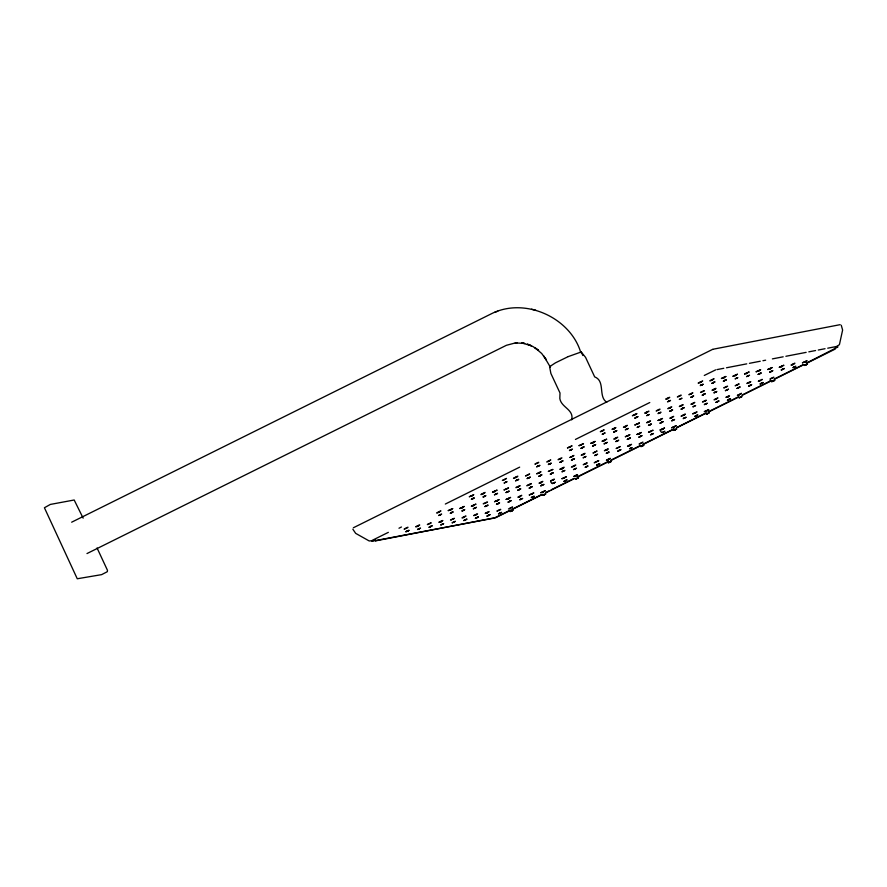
<?xml version="1.0" encoding="UTF-8"?>
<svg xmlns="http://www.w3.org/2000/svg" width="887" height="887" viewBox="0 0 887 887"><rect width="100%" height="100%" fill="white"/><g stroke="black" fill="none" stroke-linecap="round" stroke-linejoin="round"><path stroke-width="1.33" d="M495.922 517.553L375.711 540.848L375.323 540.017M834.589 348.336L834.878 349.234L806.383 363.415M375.811 540.782L375.423 539.95M71.659 522.199L491.265 313.832C524.938 296.668 570.552 317.757 580.808 352.627M835.787 347.283L839.424 344.622L842.617 330.053L841.275 325.274M834.678 348.635L834.844 348.979M574.41 466.107C565.285 469.811 580.408 462.304 574.244 466.085M646.002 412.921L647.155 412.333M617.241 437.613C620.113 435.683 609.125 441.039 616.044 438.422M749.493 382.674L748.816 382.796M538.731 462.526C539.983 461.229 531.912 465.464 536.103 463.812M561.881 458.047C563.145 456.75 555.062 460.985 559.253 459.333M636.833 413.808C638.529 412.233 626.344 418.708 636.334 414.085M531.213 483.814C532.91 482.229 520.724 488.704 530.714 484.091M585.032 453.567C586.296 452.27 578.224 456.506 582.415 454.854M659.983 409.328C661.236 408.031 653.165 412.267 657.356 410.614M554.364 479.335C555.628 478.038 547.545 482.273 551.736 480.621M683.134 404.86C684.398 403.563 676.326 407.787 680.517 406.146M598.636 460.852C600.344 459.278 588.159 465.753 598.148 461.129M577.515 474.855C578.779 473.558 570.707 477.794 574.898 476.142M706.285 400.381C707.549 399.083 699.477 403.319 703.668 401.667M472.826 495.279L473.78 494.658L469.245 496.775L472.272 495.567L471.23 496.265M419.008 525.514C422.201 523.541 413.264 527.632 416.336 526.756M517.11 476.807C520.968 474.179 507.785 481.087 516.544 477.084M442.158 521.046C445.352 519.061 436.415 523.153 439.486 522.277M669.031 397.853C672.224 395.868 663.288 399.959 666.359 399.083M540.261 472.327C544.119 469.7 530.936 476.607 539.695 472.616M465.309 516.567C468.502 514.582 459.566 518.673 462.648 517.797M692.182 393.373C695.375 391.389 686.438 395.48 689.521 394.604M563.411 467.848C567.281 465.22 554.098 472.128 562.857 468.136M715.343 388.894C718.525 386.92 709.6 391.001 712.671 390.125M607.695 449.376C610.91 447.259 600.987 452.093 605.566 450.385M586.562 463.369C589.755 461.395 580.819 465.475 583.901 464.6M738.494 384.415C741.687 382.441 732.751 386.521 735.822 385.645M684.664 414.661C688.534 412.034 675.351 418.941 684.11 414.939M630.845 444.897C634.039 442.912 625.102 447.004 628.173 446.128M609.724 458.889C612.917 456.916 603.98 461.007 607.052 460.131M761.645 379.935C764.838 377.962 755.901 382.053 758.973 381.166M707.826 410.182L708.78 409.55L704.234 411.668L707.382 410.57L706.052 411.147M439.276 512.165C430.572 515.48 446.394 508.096 438.877 512.143M471.052 496.254L472.305 495.678M417.234 526.49L418.254 526.002M451.128 509.781L449.798 510.347L450.951 509.759M537.378 463.446L537.078 463.457M483.548 493.693C474.9 497.075 490.378 489.613 483.249 493.693M569.155 447.536L570.485 446.959L569.776 447.214M635.48 414.739L635.181 414.739M495.401 491.298L494.159 491.864L495.456 491.198M668.454 398.341L667.833 398.662M440.384 522.011L441.404 521.523M527.188 475.388L527.488 475.377M701.151 382.109L699.821 382.685L702.692 380.989L698.147 383.095L701.173 381.898M560.529 458.978L560.229 458.978M506.71 489.214L506.399 489.214M592.316 443.056L593.647 442.48L592.483 443.079M539.684 472.826L539.063 473.137M712.449 380.013C703.746 383.328 719.601 375.944 712.061 379.991M658.631 410.26L658.331 410.26M518.562 486.819L517.232 487.395L518.385 486.808M690.408 394.338L691.439 393.85M463.535 517.531L464.156 517.221M724.313 377.629L723.692 377.94M529.861 484.734L529.561 484.745M615.467 438.577L616.088 438.267M476.031 514.97L475.731 514.981M561.637 468.813L562.258 468.502M594.623 452.425L594.922 452.425M681.781 405.78L681.482 405.791M627.963 436.016L626.909 436.437L627.619 436.182M713.569 389.859L714.179 389.548M607.118 449.864L606.497 450.186M553.011 480.255L552.712 480.266M499.193 510.491L498.893 510.502M584.799 464.344L585.819 463.857M585.985 463.868L584.965 464.356M704.932 401.301L704.633 401.312M650.47 431.714L651.113 431.537M736.72 385.39L737.64 385.069M682.89 415.626L684.221 415.049L683.511 415.304M630.269 445.396L629.648 445.706M607.95 459.865L608.97 459.377M674.264 427.068L673.965 427.068M772.366 378.35L772.067 378.35M406.867 528.042C411.668 525.182 399.438 531.191 406.179 528.375M504.969 479.324L506.488 478.415L502.364 480.455M538.232 462.803L536.979 463.424M603.071 430.616C607.861 427.756 595.643 433.765 602.384 430.949M549.241 460.852L550.76 459.943L546.636 461.983M528.12 474.855L529.639 473.935L525.514 475.975M626.222 426.137C631.023 423.276 618.793 429.286 625.535 426.47M659.484 409.606L658.232 410.226M572.403 456.373L573.911 455.463L569.798 457.504M670.505 407.654C675.218 405.126 665.328 409.362 668.388 408.608M649.373 421.658C654.174 418.797 641.944 424.806 648.685 421.99M682.635 405.137L681.382 405.747M595.554 451.893L597.073 450.984L592.948 453.024M693.656 403.186C698.446 400.325 686.228 406.335 692.969 403.518M672.534 417.178C677.324 414.318 665.106 420.327 671.836 417.511M705.797 400.658L704.544 401.279M487.905 512.376C492.618 509.837 482.739 514.072 485.799 513.318M520.602 496.132C525.403 493.283 513.174 499.281 519.915 496.465M553.865 479.612L552.612 480.233M618.705 447.414L620.224 446.505L616.099 448.545M716.807 398.707C721.608 395.846 709.378 401.855 716.119 399.039M511.056 507.896L512.575 506.987L508.451 509.027M793.787 363.992C798.577 361.131 786.359 367.14 793.1 364.324M577.016 475.133L575.774 475.754M641.866 442.946C646.656 440.085 634.427 446.094 641.168 443.278M739.958 394.227L741.477 393.318L737.352 395.358M86.981 553.566L506.41 345.298L515.458 342.903M353.37 527.765L712.649 349.356M388.34 532.355L372.23 540.349L371.908 541.236L494.059 518.119M445.329 504.049L519.671 467.139M575.43 439.442L649.772 402.532M704.289 375.456L715.687 369.857M398.973 528.231L401.445 527M494.303 518.063L509.171 510.679M512.886 508.828L541.38 494.68M546.337 492.218L548.82 490.988M551.293 489.757L573.601 478.681M577.315 476.84L608.294 461.451M610.766 460.22L640.503 445.462M642.986 444.232L673.954 428.842M676.437 427.612L706.174 412.843M708.646 411.612L738.383 396.855M742.109 395.003L770.603 380.856M774.318 379.004L802.813 364.856M806.538 363.005L837.893 347.017L837.184 346.362L827.737 348.192M495.888 517.598L542.888 494.259M545.372 493.028L575.053 478.281M577.526 477.051L608.46 461.695M610.932 460.475L640.614 445.729M643.097 444.498L674.02 429.142M676.493 427.911L706.185 413.165M708.658 411.945L738.339 397.199M742.053 395.358L771.745 380.612M774.218 379.381L803.91 364.635M668.953 401.035L667.534 401.844L670.561 400.425L668.321 401.445L669.064 401.19M603.548 433.51L602.14 434.32L605.156 432.9L602.927 433.931L603.67 433.676M570.851 449.753L569.432 450.563L572.459 449.144L570.219 450.164L571.671 449.509L570.962 449.909M505.645 482.428L507.054 481.619L504.038 483.038L506.277 481.996L505.523 482.273M472.937 498.671L474.357 497.862L471.33 499.281L473.569 498.228L472.206 498.893L472.826 498.505M440.24 514.903L441.659 514.094L438.633 515.513L440.872 514.471L440.129 514.748M451.627 512.464L450.208 513.274L453.235 511.854L450.995 512.886L452.448 512.231L451.738 512.631M418.93 528.707L417.511 529.517L420.538 528.098L418.298 529.118L419.041 528.863M626.71 429.031L625.291 429.84L628.318 428.432L626.078 429.452L626.821 429.197M659.595 412.998L661.015 412.189L657.988 413.608L660.227 412.555L658.775 413.209L659.484 412.832M442.269 524.428L443.688 523.618L440.662 525.037L442.901 523.995L442.158 524.272M715.454 392.276L716.862 391.477L713.847 392.886L716.086 391.843L714.634 392.497L715.332 392.121M747.963 375.844L746.544 376.653L749.57 375.234L747.331 376.254L748.074 375.999M617.352 440.994L618.76 440.185L615.744 441.604L617.984 440.562L616.532 441.216L617.23 440.839M584.644 457.237L586.063 456.428L583.036 457.847L585.276 456.794L584.533 457.071M596.031 454.798L594.623 455.608L597.638 454.188L595.41 455.208L596.862 454.554L596.153 454.953M563.334 471.041L561.914 471.84L564.941 470.432L562.713 471.452L563.456 471.197M705.708 403.84L704.3 404.649L707.316 403.23L705.087 404.261L705.83 404.006M673.2 420.283L674.619 419.473L671.592 420.893L673.832 419.839L672.39 420.493L673.089 420.116M607.806 452.758L609.214 451.949L606.198 453.368L608.438 452.326L607.684 452.603M684.587 417.844L683.167 418.653L686.194 417.234L683.966 418.254L684.709 417.999M651.89 434.087L650.47 434.885L653.497 433.477L651.258 434.497L652.71 433.843L652 434.242M553.787 482.794L552.368 483.603L555.395 482.184L553.166 483.215L554.608 482.561L553.898 482.96M586.684 466.762L588.092 465.952L585.076 467.371L587.305 466.318L586.562 466.595M521.09 499.037L519.671 499.847L522.698 498.427L520.458 499.448L521.201 499.193M707.737 413.364L706.329 414.174L709.345 412.754L707.116 413.774L707.859 413.53M642.343 445.839L640.924 446.649L643.951 445.23L641.711 446.261L642.454 446.006M609.646 462.083L608.227 462.892L611.254 461.473L609.014 462.493L610.467 461.839L609.757 462.238M511.544 510.801L510.125 511.611L513.152 510.191L510.912 511.211L512.364 510.557L511.655 510.956M544.43 494.758L545.849 493.948L542.822 495.367L545.062 494.325L544.319 494.602M701.728 384.836L700.231 385.601L703.258 384.193L700.974 385.135L702.471 384.559L701.772 384.958M680.606 398.84C685.496 396.711 675.961 400.813 680.651 398.962M549.807 463.79L548.31 464.555L551.337 463.147L549.042 464.089L550.55 463.513L549.84 463.912M430.583 526.512C428.476 527.665 432.778 525.437 430.616 526.623M736.454 378.117C741.355 376.199 731.587 380.379 736.498 378.239M638.352 426.835C643.241 424.718 633.717 428.82 638.396 426.957M694.211 406.124C699.111 404.195 689.332 408.375 694.255 406.246M574.987 468.835L573.49 469.611L576.517 468.192L574.344 469.334L575.73 468.558L575.031 468.957M630.845 448.123C635.513 446.272 626.266 450.219 630.879 448.245M532.743 496.842L531.246 497.607L534.273 496.188L532.1 497.33L533.486 496.554L532.777 496.953M740.523 397.165L739.026 397.93L742.053 396.522L739.758 397.465L741.266 396.888L740.556 397.287M667.534 398.662L668.277 398.33M602.772 430.971L601.719 431.392L602.439 431.137M647.055 412.499L646.08 412.91M613.715 428.909L614.769 428.488L614.015 428.898M581.351 444.975L580.597 445.396L581.307 445.141M548.654 461.218L547.9 461.639L548.609 461.373M515.613 477.627L516.666 477.195L515.957 477.461M723.725 377.784L722.983 378.206L724.136 377.607M418.154 526.168L417.411 526.501M691.328 394.016L690.585 394.36M625.934 426.492L624.88 426.913L625.59 426.658M669.907 408.02L669.153 408.441L670.306 407.854M636.866 424.429L637.919 424.008L637.165 424.418M604.502 440.506L603.759 440.917L604.468 440.662M571.805 456.738L571.051 457.16L571.76 456.905M538.764 473.148L539.74 472.727M473.702 505.457L472.948 505.878L474.113 505.28M441.305 521.689L440.562 522.033M747.187 373.305L746.211 373.726L747.286 373.139M648.785 422.024L648.031 422.445L648.741 422.179M583.047 454.665L584.089 454.244L583.347 454.665M484.945 503.384C492.862 499.547 479.501 505.025 484.313 503.572M758.119 371.232L759.172 370.81L758.418 371.232M693.057 403.552L692.303 403.962L693.357 403.541M660.017 419.95L661.07 419.529L660.316 419.95M562.214 468.658L562.835 468.347L561.815 468.835M497.163 500.978L496.188 501.388L497.263 500.811M464.455 517.21L463.713 517.553M770.337 368.826L769.362 369.247L770.437 368.659M671.936 417.544L671.182 417.965L671.891 417.71M606.198 450.186L607.174 449.776M541.436 482.495L540.383 482.916L541.092 482.661M508.096 498.904L509.149 498.483L508.395 498.904M781.27 366.763L782.323 366.331L781.569 366.752M716.219 399.072L715.465 399.483L716.175 399.228M520.314 496.498L519.338 496.92L520.414 496.332M487.307 512.741L486.564 513.163L487.273 512.897M793.488 364.346L792.435 364.768L793.599 364.18M727.451 396.999C734.103 393.628 722.517 398.429 726.819 397.188M727.75 396.988L728.504 396.578L727.695 396.799M694.998 413.032C686.782 416.413 702.504 408.985 695.053 413.231M629.349 445.717L630.324 445.296M564.587 478.015L563.533 478.437L564.243 478.182M531.246 494.425L532.3 494.004L531.546 494.425M804.431 362.284L805.485 361.863L804.731 362.273M739.37 394.593L738.616 395.014L739.326 394.748M608.87 459.544L608.127 459.876M575.53 475.953L576.583 475.532L575.829 475.942M543.166 492.03L542.412 492.44L543.121 492.185M510.468 508.262L509.715 508.683L510.424 508.417M668.476 398.13L666.902 398.862M613.959 428.709C620.445 425.405 608.449 430.583 613.083 429.097M691.627 393.662L690.064 394.382M418.442 525.803L416.879 526.534M560.129 458.945L560.828 458.612M462.027 507.663L464.234 506.422L459.699 508.528L462.837 507.442L461.683 508.029M702.515 391.755C708.99 388.451 697.005 393.628 701.639 392.143M429.33 523.895C435.816 520.602 423.831 525.769 428.454 524.295M714.778 389.182L713.215 389.903M441.604 521.323L440.03 522.055M583.291 454.466L583.979 454.133M725.666 387.275C732.152 383.982 720.166 389.149 724.79 387.663M452.481 519.427C458.967 516.123 446.981 521.301 451.605 519.815M606.442 449.986L607.129 449.654M541.037 482.473C547.589 478.936 533.63 485.466 541.536 482.328M475.643 514.948C482.118 511.644 470.132 516.822 474.767 515.336M586.008 463.657L584.444 464.378M630.28 445.185L628.717 445.906M771.967 378.317C778.453 375.024 766.468 380.19 771.102 378.716M498.793 510.468C505.28 507.176 493.294 512.342 497.917 510.857M609.158 459.178L607.595 459.909M568.057 356.685L555.45 362.838L549.596 366.697L550.882 373.449L559.996 392.985L559.83 398.54C561.305 407.687 574.133 409.384 571.716 419.839M679.353 396.234C672.734 399.061 684.753 392.897 680.163 396.001M645.78 412.854C654.761 408.608 641.645 413.941 645.237 413.076M547.678 461.573L548.554 461.185M668.931 408.386L669.807 407.987M527.432 475.188L526.013 475.798M571.705 456.705L570.297 457.315M736.365 385.424L737.241 385.036M594.867 452.226L593.447 452.847M517.01 487.34C525.991 483.082 512.874 488.415 516.467 487.562M759.516 380.944L760.447 380.756M618.017 447.758L616.598 448.367M463.191 517.576L464.056 517.188M739.27 394.56L737.851 395.17M486.342 513.096L487.218 512.708M509.493 508.617L510.369 508.229M647.898 415.072C643.441 417.234 652.588 412.754 647.942 415.194M692.182 396.6L693.712 395.946L690.685 397.365L692.98 396.422L691.483 396.977L692.226 396.722M484.402 496.265L485.932 495.622L482.905 497.042L485.2 496.099L483.703 496.642L484.446 496.387M605.655 443.079C607.883 442.181 603.537 444.054 605.699 443.201M726.908 389.881C729.114 389.016 724.801 390.845 726.952 390.003M649.938 424.596L651.468 423.953L648.441 425.372L650.736 424.418L649.229 424.973L649.971 424.718M463.28 510.269L464.81 509.615L461.783 511.034L464.078 510.092L462.582 510.646L463.324 510.391M794.342 366.93L795.872 366.276L792.856 367.695L795.14 366.752L793.643 367.307L794.386 367.052M542.29 485.078C544.507 484.18 540.161 486.054 542.323 485.2M663.543 431.88C658.731 434.286 668.255 429.485 663.587 432.002M565.44 480.599C567.669 479.701 563.312 481.574 565.485 480.721M500.035 513.074C502.264 512.187 497.917 514.05 500.08 513.196M568.312 356.574L581.207 351.973L585.564 357.361L594.678 376.886C605.655 381.111 597.905 396.633 606.763 402.243M735.312 375.545L736.022 375.29L734.868 375.877M504.337 479.856L502.862 480.277M713.736 389.881L714.589 389.371M615.633 438.599L616.72 438.012M706.662 410.836L707.305 410.581M747.941 383.184C743.262 384.825 754.693 379.536 749.315 382.663M497.784 311.226L494.636 312.379M712.948 349.256L840.144 324.664M717.029 369.602L723.781 368.293M726.486 367.772L746.732 363.858M749.437 363.326L760.237 361.242M762.931 360.721L765.636 360.2M772.389 358.891L783.188 356.807M785.882 356.286L806.139 352.372M808.833 351.84L815.585 350.542M818.291 350.021L825.032 348.713M373.416 540.615L369.203 540.959L355.676 533.364L352.838 529.195M550.184 366.863L543.642 355.809M517.132 342.781L515.247 342.914L524.694 343.424L521.767 342.959L531.513 345.786L527.288 344.123L533.165 346.673L538.575 350.42L534.928 347.704L541.713 353.503L546.27 359.856L544.951 357.672M535.726 310.217L531.524 309.197M770.127 380.113L771.213 381.388M660.449 431.06L661.536 432.346M550.772 482.018L551.858 483.293M581.24 352.017L582.859 355.51M83.145 518.141L74.186 500.002L50.359 504.426L44.417 507.752L77.258 578.767L101.595 574.643L107.327 571.694L107.471 570.308L97.049 547.955M550.517 366.763A27.131 2.107 -24.9 0 1 550.295 366.808M448.268 510.613L452.658 508.65L448.268 510.613M471.418 506.144L475.82 504.182L471.418 506.144M492.54 492.141L496.942 490.178L492.54 492.141M504.126 489.901L508.517 487.939L504.126 489.901M494.58 501.665L498.971 499.703L494.58 501.665M506.155 499.425L510.546 497.463L506.155 499.425M567.492 447.902L571.882 445.939L567.492 447.902M548.399 471.429L552.789 469.467L548.399 471.429M529.306 494.946L533.697 492.984L529.306 494.946M579.067 445.662L583.469 443.7L579.067 445.662M540.882 492.706L545.272 490.744L540.882 492.706M590.642 443.422L595.044 441.46L590.642 443.422M562.003 478.714L566.405 476.751L562.003 478.714M602.218 441.183L606.619 439.22L602.218 441.183M637.864 416.668L634.837 418.087L637.864 416.668M634.926 424.951L639.316 422.988L634.926 424.951M625.379 436.714L629.77 434.752L625.379 436.714M636.955 434.475L641.345 432.512L636.955 434.475M658.076 420.471L662.467 418.509L658.076 420.471M648.53 432.235L652.921 430.273L648.53 432.235M660.105 429.995L664.496 428.033L660.105 429.995M671.681 427.756L676.082 425.793L671.681 427.756M721.453 378.472L725.843 376.509L721.453 378.472M733.028 376.232L737.419 374.27L733.028 376.232M744.603 373.992L748.994 372.03L744.603 373.992M756.179 371.753L760.569 369.79L756.179 371.753M767.754 369.513L772.145 367.551L767.754 369.513M779.329 367.273L783.731 365.311L779.329 367.273M774.75 380.279L771.723 381.698L774.75 380.279M802.48 362.805L806.882 360.843L802.48 362.805M807.447 364.036L804.431 365.455L807.447 364.036M408.951 530.337L405.936 531.756L408.951 530.337M432.113 525.858L429.086 527.277L432.113 525.858M455.264 521.379L452.237 522.798L455.264 521.379M476.386 507.386L473.359 508.794L476.386 507.386M466.839 519.139L463.812 520.558L466.839 519.139M497.507 493.383L494.491 494.802L497.507 493.383M487.961 505.147L484.945 506.566L487.961 505.147M478.415 516.899L475.399 518.318L478.415 516.899M518.629 479.379L515.613 480.798L518.629 479.379M509.083 491.143L506.067 492.562L509.083 491.143M499.536 502.907L496.52 504.326L499.536 502.907M489.99 514.671L486.974 516.079L489.99 514.671M539.762 465.387L536.735 466.795L539.762 465.387M530.215 477.139L527.188 478.559L530.215 477.139M520.669 488.903L517.642 490.323L520.669 488.903M511.123 500.667L508.096 502.086L511.123 500.667M501.565 512.431L498.549 513.85L501.565 512.431M541.791 474.9L538.764 476.319L541.791 474.9M532.244 486.664L529.217 488.083L532.244 486.664M562.912 460.907L559.885 462.327L562.912 460.907M553.366 472.671L550.339 474.079L553.366 472.671M543.82 484.424L540.793 485.843L543.82 484.424M584.034 446.904L581.007 448.323L584.034 446.904M574.488 458.668L571.461 460.087L574.488 458.668M595.609 444.664L592.594 446.083L595.609 444.664M566.97 479.945L563.944 481.364L566.97 479.945M616.731 430.661L613.715 432.08L616.731 430.661M607.185 442.425L604.169 443.844L607.185 442.425M578.546 477.716L575.53 479.124L578.546 477.716M599.667 463.713L596.652 465.132L599.667 463.713M630.347 437.945L627.32 439.364L630.347 437.945M620.8 449.709L617.773 451.128L620.8 449.709M641.922 435.717L638.895 437.125L641.922 435.717M672.59 409.949L669.563 411.368L672.59 409.949M663.044 421.713L660.017 423.132L663.044 421.713M684.165 407.71L681.138 409.129L684.165 407.71M714.833 381.953L711.817 383.372L714.833 381.953M705.287 393.706L702.271 395.125L705.287 393.706M676.648 428.998L673.621 430.417L676.648 428.998M726.409 379.714L723.393 381.133L726.409 379.714M697.77 414.994L694.754 416.413L697.77 414.994M728.449 389.238L725.422 390.646L728.449 389.238M718.891 400.991L715.876 402.41L718.891 400.991M740.024 386.998L736.997 388.417L740.024 386.998M730.478 398.762L727.451 400.17L730.478 398.762M761.146 372.995L758.119 374.414L761.146 372.995M751.599 384.758L748.573 386.178L751.599 384.758M772.721 370.755L769.694 372.174L772.721 370.755M763.175 382.519L760.148 383.938L763.175 382.519M784.296 368.515L781.27 369.934L784.296 368.515M408.175 530.703L406.8 531.38L408.175 530.703M454.477 521.756L453.113 522.421L454.477 521.756M475.598 507.752L474.157 508.406L475.598 507.752M466.052 519.516L464.611 520.17L466.052 519.516M496.731 493.749L495.356 494.425L496.731 493.749M487.174 505.512L485.81 506.178L487.174 505.512M517.853 479.756L516.4 480.399L517.853 479.756M477.627 517.276L476.186 517.93L477.627 517.276M508.306 491.509L506.854 492.163L508.306 491.509M538.974 465.753L537.522 466.407L538.974 465.753M498.76 503.273L497.308 503.927L498.76 503.273M529.428 477.516L528.064 478.182L529.428 477.516M489.214 515.037L487.761 515.691L489.214 515.037M519.882 489.28L518.429 489.923L519.882 489.28M510.335 501.033L508.972 501.709L510.335 501.033M541.003 475.277L539.551 475.931L541.003 475.277M531.457 487.041L530.005 487.684L531.457 487.041M562.125 461.273L560.673 461.927L562.125 461.273M552.579 473.037L551.215 473.702L552.579 473.037M583.247 447.27L581.805 447.924L583.247 447.27M573.701 459.034L572.259 459.688L573.701 459.034M594.822 445.041L593.381 445.684L594.822 445.041M615.955 431.038L614.58 431.703L615.955 431.038M637.077 417.034L635.624 417.688L637.077 417.034M577.759 478.082L576.317 478.736L577.759 478.082M598.891 464.078L597.516 464.755L598.891 464.078M629.559 438.322L628.107 438.976L629.559 438.322M620.013 450.086L618.561 450.729L620.013 450.086M641.135 436.082L639.771 436.748L641.135 436.082M671.803 410.315L670.35 410.969L671.803 410.315M662.256 422.079L660.804 422.733L662.256 422.079M683.378 408.087L681.937 408.73L683.378 408.087M714.057 382.319L712.605 382.973L714.057 382.319M704.5 394.083L703.136 394.748L704.5 394.083M725.633 380.079L724.18 380.734L725.633 380.079M675.861 429.363L674.419 430.018L675.861 429.363M696.994 415.371L695.619 416.036L696.994 415.371M718.115 401.367L716.663 402.022L718.115 401.367M739.237 387.364L737.784 388.018L739.237 387.364M729.691 399.128L728.238 399.782L729.691 399.128M760.359 373.36L758.995 374.037L760.359 373.36M750.812 385.124L749.36 385.778L750.812 385.124M771.934 371.132L770.481 371.775L771.934 371.132M762.388 382.885L760.935 383.539L762.388 382.885M783.509 368.892L782.146 369.557L783.509 368.892M773.963 380.645L772.522 381.299L773.963 380.645M806.671 364.413L805.219 365.067L806.671 364.413M638.618 434.098L639.948 433.532L638.618 434.098M661.769 429.63L662.966 429.153L661.769 429.63"/></g></svg>
